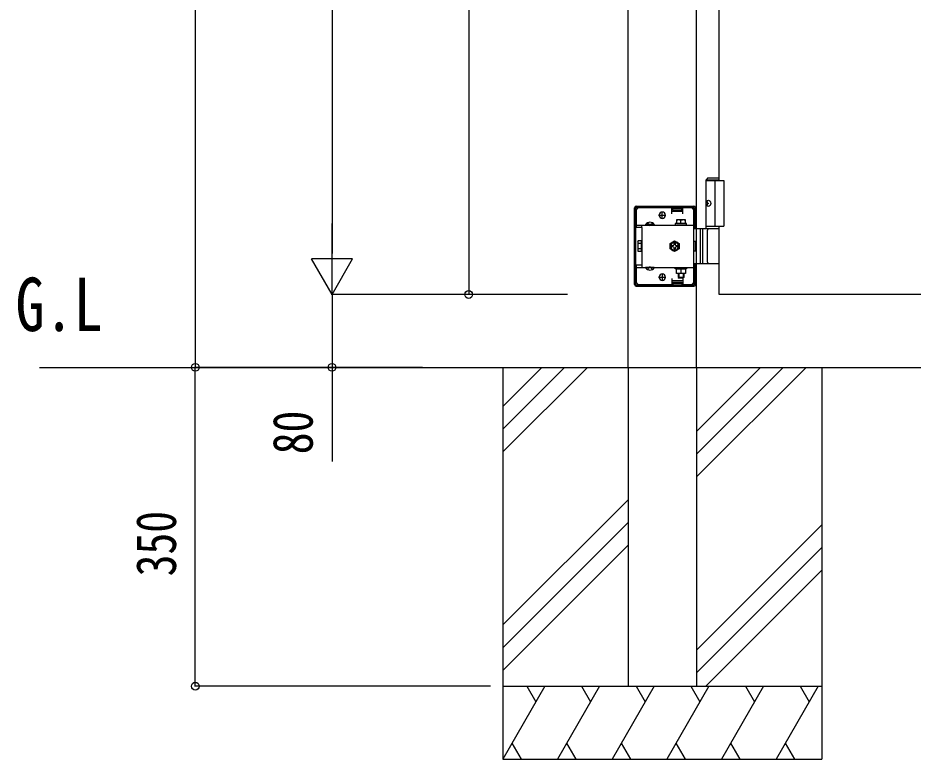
# Model space of a CAD drawing. Units: millimetres, scale not verified. Extents: x -4205 to 4205, y -2970 to 2970.
# Drawn here: x -3415 to -2432, y -332 to 482 of the extents above; entities that cross this region are included whole.
import ezdxf
from ezdxf.enums import TextEntityAlignment as Align

# ---------------------------------------------------------------- set-up
doc = ezdxf.new("R2010")
doc.units = ezdxf.units.MM
doc.header["$LTSCALE"] = 12
for name, color, linetype in [('0-2_USER1', 3, 'Continuous'), ('0-4_YKK_A1', 4, 'Continuous'), ('0-5_YKK_D', 6, 'Continuous')]:
    doc.layers.add(name, color=color, linetype=linetype)
doc.styles.add('ＭＳ ゴシック', font='')
doc.styles.get('ＭＳ ゴシック').set_extended_font_data('MS Gothic')

msp = doc.modelspace()

# ---------------------------------------------------------------- linework, layer by layer
at = {"layer": '0-4_YKK_A1'}
for p, q in [((-2744.98, 98.13), (-2744.98, 1394.63)), ((-2669.98, 98.13), (-2669.98, 1394.63)), ((-2644.98, 303.13), (-2644.98, 1253.13)), ((-2657.48, 306.13), (-2659.48, 304.13)), ((-2657.48, 306.13), (-2644.98, 306.13)), ((-2659.48, 250.13), (-2659.48, 304.13)), ((-2659.48, 304.13), (-2644.98, 304.13)), ((-2649.98, 303.13), (-2649.98, 253.13)), ((-2735.98, 275.13), (-2672.98, 275.13)), ((-2681.48, 273.63), (-2681.48, 275.13)), ((-2673.48, 273.63), (-2673.48, 275.13)), ((-2658.18, 280.23), (-2658.78, 280.23)), ((-2658.18, 276.03), (-2658.78, 276.03)), ((-2657.17, 278.55), (-2657.76, 278.55)), ((-2657.17, 277.71), (-2657.76, 277.71)), ((-2737.98, 189.13), (-2737.98, 273.13)), ((-2736.48, 189.13), (-2736.48, 273.13)), ((-2735.98, 273.63), (-2672.98, 273.63)), ((-2735.98, 270.13), (-2735.98, 251.83)), ((-2696.98, 273.13), (-2732.98, 273.13)), ((-2710.73, 264.88), (-2710.73, 265.38)), ((-2707.48, 261.13), (-2707.48, 269.13)), ((-2704.23, 264.88), (-2704.23, 265.38)), ((-2696.98, 266.63), (-2696.98, 273.13)), ((-2684.98, 272.13), (-2696.98, 272.13)), ((-2684.98, 269.13), (-2696.98, 269.13)), ((-2695.98, 270.63), (-2695.98, 273.63)), ((-2695.98, 270.63), (-2685.98, 270.63)), ((-2685.98, 270.63), (-2685.98, 273.63)), ((-2684.98, 266.63), (-2684.98, 273.13)), ((-2675.98, 273.13), (-2684.98, 273.13)), ((-2672.98, 192.13), (-2672.98, 270.13)), ((-2672.48, 250.13), (-2672.48, 273.13)), ((-2670.98, 250.13), (-2670.98, 273.13)), ((-2723.33, 256.83), (-2722.13, 254.36)), ((-2718.63, 256.83), (-2719.84, 254.36)), ((-2711.48, 265.13), (-2703.48, 265.13)), ((-2693.23, 255.93), (-2693.23, 254.33)), ((-2680.73, 255.93), (-2693.23, 255.93)), ((-2691.98, 259.93), (-2691.98, 255.93)), ((-2681.98, 259.93), (-2691.98, 259.93)), ((-2691.98, 255.93), (-2681.98, 255.93)), ((-2686.98, 255.93), (-2686.98, 259.5)), ((-2681.98, 255.93), (-2681.98, 259.93)), ((-2680.73, 254.33), (-2680.73, 255.93)), ((-2735.98, 254.33), (-2672.98, 254.33)), ((-2729.98, 251.83), (-2735.98, 251.83)), ((-2729.98, 251.83), (-2729.98, 254.33)), ((-2729.98, 251.83), (-2729.98, 210.43)), ((-2725.73, 254.84), (-2725.73, 254.33)), ((-2716.23, 254.84), (-2725.73, 254.84)), ((-2716.23, 254.33), (-2725.73, 254.33)), ((-2722.13, 254.36), (-2720.98, 253.75)), ((-2719.84, 254.36), (-2720.98, 253.75)), ((-2716.23, 254.84), (-2716.23, 254.33)), ((-2693.23, 254.33), (-2680.73, 254.33)), ((-2669.98, 250.13), (-2672.98, 250.13)), ((-2672.48, 251.83), (-2670.98, 251.83)), ((-2644.98, 250.13), (-2669.98, 250.13)), ((-2665.98, 250.13), (-2665.98, 212.13)), ((-2663.48, 250.13), (-2663.48, 212.13)), ((-2659.48, 253.13), (-2639.98, 253.13)), ((-2657.79, 213.63), (-2657.79, 248.63)), ((-2734.28, 236.13), (-2733.83, 236.9)), ((-2734.28, 236.13), (-2734.28, 226.13)), ((-2730.28, 236.9), (-2733.83, 236.9)), ((-2730.28, 225.36), (-2730.28, 236.9)), ((-2698.98, 234.02), (-2693.98, 236.9)), ((-2693.98, 236.9), (-2688.98, 234.02)), ((-2734.28, 226.13), (-2733.83, 225.36)), ((-2730.28, 234.02), (-2733.83, 234.02)), ((-2730.28, 228.24), (-2733.83, 228.24)), ((-2730.28, 235.03), (-2729.98, 235.03)), ((-2730.28, 227.23), (-2730.28, 235.03)), ((-2730.28, 227.23), (-2729.98, 227.23)), ((-2698.98, 228.24), (-2698.98, 234.02)), ((-2693.98, 225.36), (-2698.98, 228.24)), ((-2697.13, 231.73), (-2695.89, 231.73)), ((-2697.13, 230.53), (-2697.13, 231.73)), ((-2695.89, 230.53), (-2697.13, 230.53)), ((-2694.58, 233.04), (-2694.58, 234.28)), ((-2694.58, 234.28), (-2693.38, 234.28)), ((-2688.98, 228.24), (-2693.98, 225.36)), ((-2693.38, 234.28), (-2693.38, 233.04)), ((-2693.38, 229.22), (-2693.38, 227.98)), ((-2690.83, 230.53), (-2692.07, 230.53)), ((-2688.98, 234.02), (-2688.98, 228.24)), ((-2730.28, 225.36), (-2733.83, 225.36)), ((-2729.98, 210.43), (-2735.98, 210.43)), ((-2735.98, 210.43), (-2735.98, 192.13)), ((-2735.98, 207.93), (-2672.98, 207.93)), ((-2729.98, 210.43), (-2729.98, 207.93)), ((-2716.23, 207.93), (-2725.73, 207.93)), ((-2725.73, 207.42), (-2725.73, 207.93)), ((-2716.23, 207.42), (-2725.73, 207.42)), ((-2723.33, 205.43), (-2722.13, 207.9)), ((-2722.13, 207.9), (-2720.98, 208.51)), ((-2719.84, 207.9), (-2720.98, 208.51)), ((-2718.63, 205.43), (-2719.84, 207.9)), ((-2716.23, 207.42), (-2716.23, 207.93)), ((-2693.23, 207.93), (-2680.73, 207.93)), ((-2693.23, 206.33), (-2693.23, 207.93)), ((-2680.73, 206.33), (-2693.23, 206.33)), ((-2691.98, 201.33), (-2691.98, 206.33)), ((-2691.98, 206.33), (-2681.98, 206.33)), ((-2690.18, 207.93), (-2690.18, 206.33)), ((-2686.98, 206.33), (-2686.98, 201.76)), ((-2683.78, 207.93), (-2683.78, 206.33)), ((-2681.98, 206.33), (-2681.98, 201.33)), ((-2680.73, 207.93), (-2680.73, 206.33)), ((-2672.98, 212.13), (-2669.98, 212.13)), ((-2672.48, 189.13), (-2672.48, 212.13)), ((-2672.48, 210.43), (-2670.98, 210.43)), ((-2670.98, 189.13), (-2670.98, 212.13)), ((-2669.98, 212.13), (-2644.98, 212.13)), ((-2711.48, 197.13), (-2703.48, 197.13)), ((-2710.73, 197.38), (-2710.73, 196.88)), ((-2707.48, 201.13), (-2707.48, 193.13)), ((-2704.23, 197.38), (-2704.23, 196.88)), ((-2681.98, 201.33), (-2691.98, 201.33)), ((-2689.98, 201.33), (-2689.98, 196.93)), ((-2689.98, 196.93), (-2688.98, 195.93)), ((-2683.98, 196.93), (-2689.98, 196.93)), ((-2689.44, 201.33), (-2689.44, 196.39)), ((-2683.98, 196.93), (-2684.98, 195.93)), ((-2684.52, 201.33), (-2684.52, 196.39)), ((-2683.98, 201.33), (-2683.98, 196.93)), ((-2735.98, 188.63), (-2672.98, 188.63)), ((-2735.98, 187.13), (-2672.98, 187.13)), ((-2732.98, 189.13), (-2696.98, 189.13)), ((-2696.98, 195.63), (-2696.98, 189.13)), ((-2684.98, 193.13), (-2696.98, 193.13)), ((-2684.98, 190.13), (-2696.98, 190.13)), ((-2695.98, 191.63), (-2695.98, 188.63)), ((-2695.98, 191.63), (-2685.98, 191.63)), ((-2684.98, 195.93), (-2688.98, 195.93)), ((-2685.98, 191.63), (-2685.98, 188.63)), ((-2684.98, 195.63), (-2684.98, 189.13)), ((-2684.98, 189.13), (-2675.98, 189.13)), ((-2681.48, 187.13), (-2681.48, 188.63)), ((-2673.48, 187.13), (-2673.48, 188.63)), ((-3391.15, 98.13), (-714.26, 98.13)), ((-2882.48, 98.13), (-2882.48, -331.87)), ((-2839.69, 98.13), (-2882.48, 55.34)), ((-2814.69, 98.13), (-2882.48, 30.34)), ((-2789.69, 98.13), (-2882.48, 5.34)), ((-2744.98, 98.13), (-2744.98, -251.87)), ((-2669.98, 98.13), (-2669.98, -251.87)), ((-2599.69, 98.13), (-2669.98, 27.84)), ((-2574.69, 98.13), (-2669.98, 2.84)), ((-2549.69, 98.13), (-2669.98, -22.16)), ((-2532.48, 98.13), (-2532.48, -331.87)), ((-2744.98, -47.16), (-2882.48, -184.66)), ((-2744.98, -72.16), (-2882.48, -209.66)), ((-2669.98, -212.16), (-2532.48, -74.66)), ((-2744.98, -97.16), (-2882.48, -234.66)), ((-2532.48, -99.66), (-2669.98, -237.16)), ((-2532.48, -124.66), (-2659.69, -251.87)), ((-2882.48, -251.87), (-2532.48, -251.87)), ((-2836.29, -251.87), (-2882.48, -331.87)), ((-2856.29, -251.87), (-2846.29, -269.19)), ((-2776.29, -251.87), (-2822.48, -331.87)), ((-2796.29, -251.87), (-2786.29, -269.19)), ((-2716.29, -251.87), (-2762.48, -331.87)), ((-2744.98, -251.87), (-2669.98, -251.87)), ((-2736.29, -251.87), (-2726.29, -269.19)), ((-2656.29, -251.87), (-2702.48, -331.87)), ((-2676.29, -251.87), (-2666.29, -269.19)), ((-2596.29, -251.87), (-2642.48, -331.87)), ((-2616.29, -251.87), (-2606.29, -269.19)), ((-2536.29, -251.87), (-2582.48, -331.87)), ((-2556.29, -251.87), (-2546.29, -269.19)), ((-2872.48, -314.55), (-2862.48, -331.87)), ((-2812.48, -314.55), (-2802.48, -331.87)), ((-2752.48, -314.55), (-2742.48, -331.87)), ((-2692.48, -314.55), (-2682.48, -331.87)), ((-2632.48, -314.55), (-2622.48, -331.87)), ((-2572.48, -314.55), (-2562.48, -331.87)), ((-2882.48, -331.87), (-2532.48, -331.87))]:
    msp.add_line(p, q, dxfattribs=at)
for points in [[(-2644.98, 1378.13), (-1844.98, 1378.13), (-1844.98, 178.13), (-2644.98, 178.13), (-2644.98, 253.13)], [(-2659.48, 303.13), (-2639.98, 303.13), (-2639.98, 253.13)], [(-2658.89, 279.39), (-2658.92, 279.23), (-2658.96, 279.07), (-2659.03, 278.92), (-2659.11, 278.8), (-2659.21, 278.69), (-2659.27, 278.64)], [(-2659.27, 277.62), (-2659.21, 277.57), (-2659.11, 277.46), (-2659.03, 277.34), (-2658.96, 277.19), (-2658.92, 277.03), (-2658.89, 276.87)], [(-2657.76, 278.55), (-2657.87, 278.57), (-2657.98, 278.61), (-2658.08, 278.69), (-2658.17, 278.8), (-2658.24, 278.92), (-2658.28, 279.07), (-2658.3, 279.23), (-2658.3, 279.39)], [(-2658.3, 276.87), (-2658.3, 277.03), (-2658.28, 277.19), (-2658.24, 277.34), (-2658.17, 277.46), (-2658.08, 277.57), (-2657.98, 277.65), (-2657.87, 277.69), (-2657.76, 277.71)], [(-2672.98, 226.03), (-2670.98, 226.03), (-2670.98, 236.23), (-2672.98, 236.23)], [(-2693.38, 227.98), (-2694.58, 227.98), (-2694.58, 229.22)], [(-2692.07, 231.73), (-2690.83, 231.73), (-2690.83, 230.53)]]:
    msp.add_lwpolyline(points, dxfattribs=at)
for centre, radius, start, end in [((-2735.98, 273.13), 2, 90, 180), ((-2672.98, 273.13), 2, 0, 90), ((-2735.98, 273.13), 0.5, 90, 180), ((-2732.98, 270.13), 3, 90, 180), ((-2707.48, 265.38), 3.25, 0, 180), ((-2675.98, 270.13), 3, 0, 90), ((-2672.98, 273.13), 0.5, 0, 90), ((-2720.98, 251.56), 5.77, 34.65097, 145.34903), ((-2707.48, 264.88), 3.25, 180, 0), ((-2689.48, 252.5), 7.43, 70.34714, 109.65286), ((-2684.48, 252.5), 7.43, 70.34714, 109.65286), ((-2656.29, 248.63), 1.5, 90, 180), ((-2731.72, 235.46), 2.56, 145.61575, 214.38425), ((-2693.98, 231.13), 5, 103.11701, 349.84078), ((-2693.98, 231.13), 5, 349.84078, 103.11701), ((-2724.73, 231.13), 9.55, 162.41205, 197.58795), ((-2731.72, 226.8), 2.56, 145.61575, 214.38425), ((-2693.98, 231.13), 4.3, 96.72822, 356.22957), ((-2695.89, 233.04), 1.31, 270, 0), ((-2695.89, 229.22), 1.31, 0, 90), ((-2693.98, 231.13), 4.3, 356.22957, 96.72822), ((-2692.07, 233.04), 1.31, 180, 270), ((-2692.07, 229.22), 1.31, 90, 180), ((-2720.98, 210.7), 5.77, 214.65097, 325.34903), ((-2656.29, 213.63), 1.5, 180, 270), ((-2707.48, 197.38), 3.25, 0, 180), ((-2707.48, 196.88), 3.25, 180, 0), ((-2689.48, 208.76), 7.43, 250.34714, 289.65286), ((-2684.48, 208.76), 7.43, 250.34714, 289.65286), ((-2735.98, 189.13), 2, 180, 270), ((-2735.98, 189.13), 0.5, 180, 270), ((-2732.98, 192.13), 3, 180, 270), ((-2675.98, 192.13), 3, 270, 0), ((-2672.98, 189.13), 0.5, 270, 0), ((-2672.98, 189.13), 2, 270, 0)]:
    msp.add_arc(centre, radius, start, end, dxfattribs=at)
msp.add_ellipse((-2656.82, 278.13), major_axis=(0, -3.5), ratio=0.707107, dxfattribs=at)
for centre, start_param, end_param in [((-2652.59, 278.13), 1.335292, 1.430335), ((-2652.59, 278.13), 1.711258, 1.806301), ((-2652, 278.13), 1.335292, 1.430335), ((-2652, 278.13), 1.711258, 1.806301), ((-2650.81, 278.13), 1.524113, 1.61748)]:
    msp.add_ellipse(centre, major_axis=(0, 9), ratio=0.707107, start_param=start_param, end_param=end_param, dxfattribs=at)
at = {"layer": '0-5_YKK_D'}
for p, q in [((-3219.98, 1398.13), (-3219.98, 98.13)), ((-3069.98, 1333.13), (-3069.98, 223.13)), ((-2919.98, 978.13), (-2919.98, 178.13)), ((-3069.98, 178.13), (-3069.98, 256.07)), ((-3069.98, 178.13), (-3092.48, 217.1)), ((-3047.48, 217.1), (-3092.48, 217.1)), ((-3069.98, 178.13), (-3047.48, 217.1)), ((-2811.36, 178.13), (-3070.98, 178.13)), ((-2811.36, 178.13), (-3070.98, 178.13)), ((-2811.36, 178.13), (-2920.98, 178.13)), ((-2970.7, 98.13), (-3220.98, 98.13)), ((-2980.7, 98.13), (-3220.98, 98.13)), ((-3219.98, -251.87), (-3219.98, 98.13)), ((-2970.7, 98.13), (-3070.98, 98.13)), ((-2895.98, -251.87), (-3220.98, -251.87))]:
    msp.add_line(p, q, dxfattribs=at)
msp.add_lwpolyline([(-3069.98, 178.13), (-3069.98, 98.13), (-3069.98, -5.27)], dxfattribs=at)
for centre in [(-2919.98, 178.13), (-3219.98, 98.13), (-3219.98, 98.13), (-3069.98, 98.13), (-3219.98, -251.87)]:
    msp.add_circle(centre, 4.25, dxfattribs=at)

# ---------------------------------------------------------------- texts
at = {"layer": '0-2_USER1', "style": 'ＭＳ ゴシック', "width": 0.8}
msp.add_text('G.L', height=58.65, dxfattribs=at).set_placement((-3417.33, 120.41), align=Align.BOTTOM_LEFT)
at = {"layer": '0-5_YKK_D', "style": 'ＭＳ ゴシック', "width": 0.8}
for s, p in [('80', (-3077.98, 2.73)), ('350', (-3227.98, -131.27))]:
    msp.add_text(s, height=43.99, rotation=90, dxfattribs=at).set_placement(p, align=Align.BOTTOM_LEFT)

doc.saveas('drawing.dxf')
